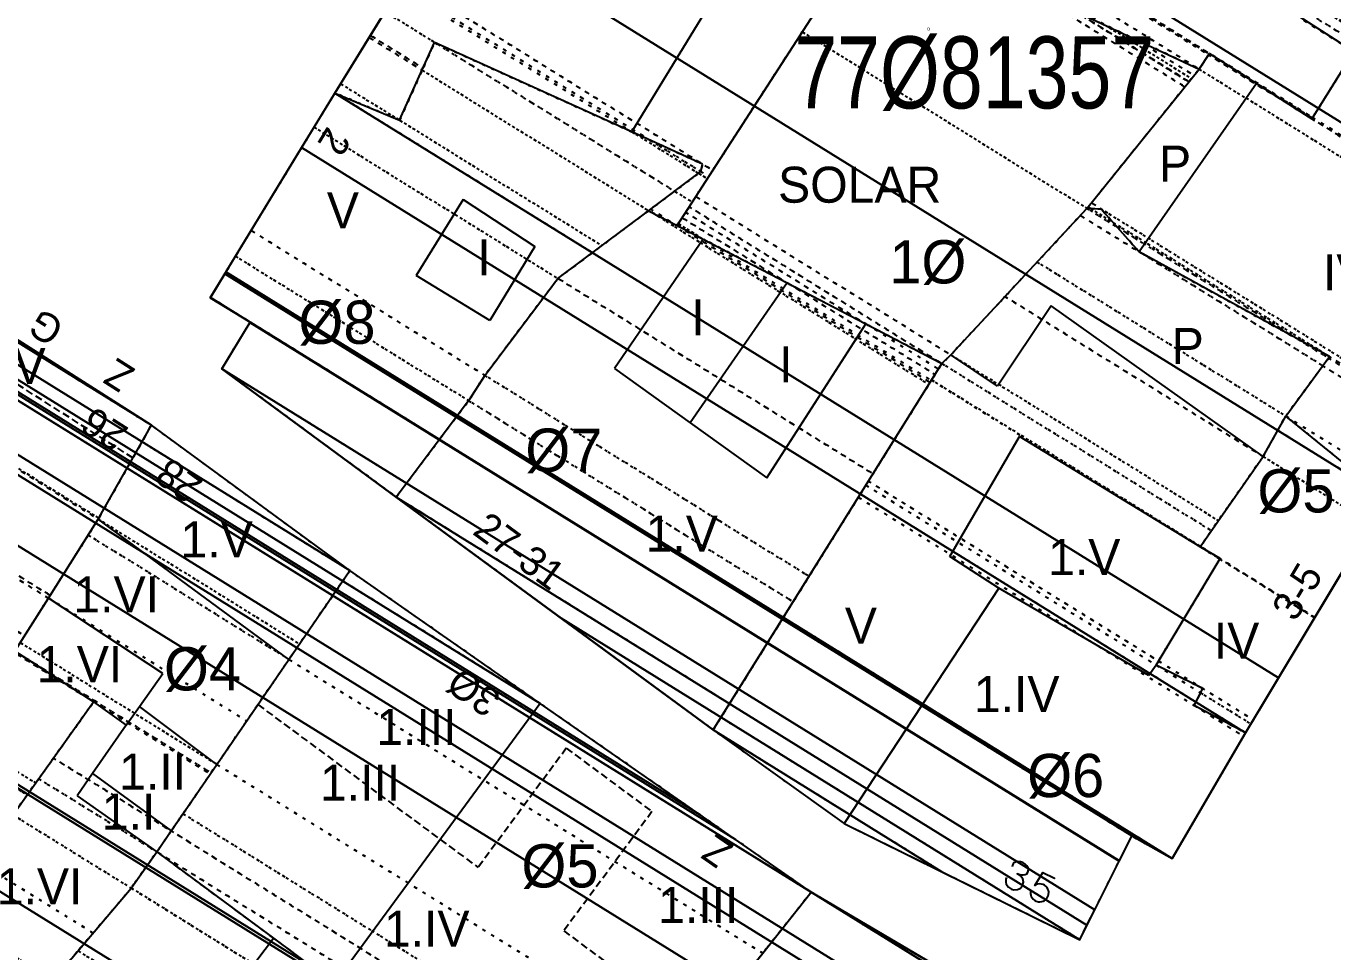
# Model space of a CAD drawing. Extents: x 676646 to 677304, y 613389 to 613969.
# Drawn here: x 677050.75 to 677096.11, y 613547.73 to 613579.86 of the extents above; entities that cross this region are included whole.
import ezdxf
from ezdxf.enums import TextEntityAlignment as Align

# ---------------------------------------------------------------- set-up
doc = ezdxf.new("R2010")
doc.units = 0
doc.header["$MEASUREMENT"] = 0
doc.linetypes.add('DOT', pattern=[0.25, 0, -0.25])
doc.linetypes.add('HIDDEN', pattern=[0.375, 0.25, -0.125])
doc.layers.get('0').update_dxf_attribs({"linetype": 'CONTINUOUS'})
for name, color, linetype in [('10', 7, 'CONTINUOUS'), ('11', 7, 'CONTINUOUS'), ('12', 7, 'CONTINUOUS'), ('13', 7, 'CONTINUOUS'), ('22', 7, 'CONTINUOUS'), ('26', 7, 'CONTINUOUS'), ('27', 7, 'CONTINUOUS'), ('34', 7, 'CONTINUOUS'), ('35', 7, 'CONTINUOUS'), ('36', 7, 'CONTINUOUS'), ('62', 7, 'CONTINUOUS'), ('CONSTRUCTION_CLASS', 7, 'CONTINUOUS')]:
    doc.layers.add(name, color=color, linetype=linetype)
doc.styles.get("Standard").update_dxf_attribs({"font": 'txt', "height": 0.2})

msp = doc.modelspace()

# ---------------------------------------------------------------- linework, layer by layer
at = {"layer": '10', "color": 215, "linetype": 'CONTINUOUS'}
for p, q in [((677061.47, 613577.54), (677070.66, 613592.48)), ((677057.14, 613570.43), (677061.47, 613577.54)), ((677055.1, 613566.01), (677046.33, 613571.59)), ((677057.14, 613570.43), (677058.53, 613569.59)), ((677057.54, 613567.97), (677058.53, 613569.59)), ((677063.6, 613563.515), (677057.54, 613567.97)), ((677061.99, 613560.96), (677055.1, 613566.01)), ((677074.6, 613555.43), (677063.6, 613563.515)), ((677097.97, 613563.49), (677093.08, 613555.33)), ((677068.597, 613556.354), (677061.99, 613560.96)), ((677078, 613549.8), (677068.597, 613556.354)), ((677074.6, 613555.43), (677079.15, 613552.18)), ((677093.08, 613555.33), (677090.53, 613550.97)), ((677079.15, 613552.18), (677087.32, 613548.15)), ((677087.32, 613548.15), (677089.13, 613551.75)), ((677090.53, 613550.97), (677089.13, 613551.75)), ((677078, 613549.8), (677084.753, 613545.815))]:
    msp.add_line(p, q, dxfattribs=at)
at = {"layer": '11', "color": 215, "linetype": 'CONTINUOUS'}
for p, q in [((677073.345, 613572.942), (677080.888, 613584.601)), ((677087.04, 613580.444), (677091.467, 613578.37)), ((677063.717, 613576.592), (677064.931, 613579.294)), ((677071.778, 613576.187), (677064.931, 613579.294)), ((677091.467, 613578.37), (677091.823, 613578.915)), ((677091.823, 613578.915), (677093.451, 613577.875)), ((677096.837, 613578.979), (677095.38, 613576.642)), ((677087.573, 613573.533), (677091.467, 613578.37)), ((677093.451, 613577.875), (677095.38, 613576.642)), ((677061.47, 613577.54), (677063.717, 613576.592)), ((677074.227, 613575.075), (677071.778, 613576.187)), ((677072.359, 613573.456), (677074.17, 613574.81)), ((677074.17, 613574.81), (677074.227, 613575.075)), ((677069.21, 613571.103), (677072.359, 613573.456)), ((677072.359, 613573.456), (677073.345, 613572.942)), ((677082.846, 613568.452), (677087.573, 613573.533)), ((677088.069, 613573.512), (677087.573, 613573.533)), ((677089.382, 613572.026), (677088.069, 613573.512)), ((677073.345, 613572.942), (677074.254, 613572.468)), ((677074.254, 613572.468), (677077.171, 613570.946)), ((677095.995, 613568.389), (677089.382, 613572.026)), ((677066.673, 613567.739), (677069.21, 613571.103)), ((677077.171, 613570.946), (677079.901, 613569.523)), ((677079.901, 613569.523), (677082.537, 613568.148)), ((677082.537, 613568.148), (677082.846, 613568.452)), ((677094.469, 613566.326), (677095.995, 613568.389)), ((677074.6, 613555.43), (677082.537, 613568.148)), ((677066.673, 613567.739), (677066.111, 613566.86)), ((677066.111, 613566.86), (677063.6, 613563.515)), ((677093.684, 613564.921), (677094.469, 613566.326)), ((677097.97, 613563.49), (677094.469, 613566.326)), ((677053.258, 613562.748), (677055.1, 613566.01)), ((677091.498, 613561.788), (677093.684, 613564.921)), ((677051.526, 613560.008), (677053.258, 613562.748)), ((677092.191, 613561.377), (677091.498, 613561.788)), ((677089.972, 613557.681), (677092.191, 613561.377)), ((677059.873, 613557.878), (677061.99, 613560.96)), ((677050.359, 613558.161), (677051.526, 613560.008)), ((677053.096, 613556.408), (677050.359, 613558.161)), ((677057.372, 613554.234), (677059.873, 613557.878)), ((677091.594, 613556.868), (677089.972, 613557.681)), ((677091.293, 613556.277), (677091.594, 613556.868)), ((677049.122, 613550.837), (677053.096, 613556.408)), ((677093.08, 613555.33), (677091.293, 613556.277)), ((677055.786, 613551.924), (677057.372, 613554.234)), ((677055.287, 613551.198), (677055.786, 613551.924)), ((677054.395, 613549.94), (677055.287, 613551.198)), ((677049.94, 613544.672), (677054.395, 613549.94)), ((677072.256, 613542.564), (677078, 613549.8))]:
    msp.add_line(p, q, dxfattribs=at)
at = {"layer": '12', "color": 15, "linetype": 'CONTINUOUS'}
for p, q in [((677071.778, 613576.187), (677078.489, 613587.189)), ((677094.279, 613580.629), (677096.837, 613578.979)), ((677093.451, 613577.875), (677089.382, 613572.026)), ((677065.926, 613573.849), (677064.291, 613571.203)), ((677065.926, 613573.849), (677068.413, 613572.21)), ((677074.254, 613572.468), (677071.173, 613567.979)), ((677068.413, 613572.21), (677066.845, 613569.641)), ((677066.845, 613569.641), (677064.291, 613571.203)), ((677077.171, 613570.946), (677073.801, 613566.091)), ((677086.329, 613570.155), (677084.471, 613567.362)), ((677093.684, 613564.921), (677086.329, 613570.155)), ((677076.462, 613564.179), (677079.901, 613569.523)), ((677084.471, 613567.362), (677082.846, 613568.452)), ((677071.173, 613567.979), (677073.801, 613566.091)), ((677073.801, 613566.091), (677076.462, 613564.179)), ((677082.808, 613561.447), (677085.231, 613565.615)), ((677091.498, 613561.788), (677085.231, 613565.615)), ((677059.873, 613557.878), (677053.258, 613562.748)), ((677084.518, 613560.353), (677082.808, 613561.447)), ((677084.518, 613560.353), (677079.15, 613552.18)), ((677089.717, 613557.321), (677084.518, 613560.353)), ((677055.493, 613557.386), (677051.526, 613560.008)), ((677089.972, 613557.681), (677089.717, 613557.321)), ((677054.685, 613556.246), (677055.493, 613557.386)), ((677053.096, 613556.408), (677054.221, 613555.592)), ((677054.221, 613555.592), (677054.685, 613556.246)), ((677057.372, 613554.234), (677054.685, 613556.246)), ((677068.597, 613556.354), (677061.456, 613546.631)), ((677054.221, 613555.592), (677053.057, 613553.917)), ((677053.057, 613553.917), (677052.523, 613553.148)), ((677053.057, 613553.917), (677055.786, 613551.924)), ((677052.523, 613553.148), (677055.287, 613551.198)), ((677055.287, 613551.198), (677059.338, 613548.199)), ((677057.78, 613546.148), (677059.338, 613548.199)), ((677059.338, 613548.199), (677061.456, 613546.631))]:
    msp.add_line(p, q, dxfattribs=at)
at = {"layer": '22', "color": 7, "linetype": 'CONTINUOUS'}
msp.add_line((677085.179, 613550.426), (677085.151, 613550.439), dxfattribs=at)
for points in [[(677084.779, 613550.307), (677084.761, 613550.254), (677084.751, 613550.198), (677084.758, 613550.142), (677084.773, 613550.082), (677084.844, 613549.977), (677084.914, 613549.924), (677084.95, 613549.907), (677085.034, 613549.882), (677085.161, 613549.89), (677085.217, 613549.915), (677085.266, 613549.944), (677085.336, 613550.032), (677085.364, 613550.141), (677085.342, 613550.257), (677085.271, 613550.363), (677085.201, 613550.415), (677085.151, 613550.439), (677085.211, 613550.419), (677085.282, 613550.401), (677085.359, 613550.398), (677085.429, 613550.416), (677085.486, 613550.441), (677085.521, 613550.494), (677085.545, 613550.579), (677085.53, 613550.639), (677085.488, 613550.712), (677085.417, 613550.783), (677085.343, 613550.828), (677085.269, 613550.856), (677085.177, 613550.866), (677085.128, 613550.855), (677085.072, 613550.83), (677085.036, 613550.812), (677085.015, 613550.787), (677084.991, 613550.738), (677084.981, 613550.682)], [(677085.63, 613549.879), (677085.616, 613549.833), (677085.613, 613549.755), (677085.62, 613549.699), (677085.638, 613549.646), (677085.666, 613549.597), (677085.705, 613549.552), (677085.762, 613549.506), (677085.804, 613549.485), (677085.889, 613549.461), (677085.942, 613549.461), (677086.009, 613549.472), (677086.051, 613549.487), (677086.1, 613549.515), (677086.159, 613549.565), (677086.187, 613549.603), (677086.222, 613549.674), (677086.236, 613549.72), (677086.243, 613549.804), (677086.232, 613549.854), (677086.214, 613549.906), (677086.186, 613549.956), (677086.154, 613549.998), (677086.097, 613550.043), (677086.048, 613550.068), (677085.984, 613550.081), (677085.917, 613550.088), (677085.861, 613550.081), (677085.808, 613550.063), (677085.759, 613550.034), (677086.042, 613550.483), (677086.444, 613550.284), (677086.458, 613550.278)]]:
    msp.add_lwpolyline(points, dxfattribs=at)
at = {"layer": '34', "color": 15, "linetype": 'HIDDEN'}
for p, q in [((677054.459, 613564.875), (677045.574, 613570.529)), ((677058.797, 613556.311), (677066.438, 613550.657)), ((677069.501, 613554.796), (677066.438, 613550.657)), ((677069.501, 613554.796), (677072.475, 613552.596)), ((677072.475, 613552.596), (677069.411, 613548.455)), ((677055.287, 613551.198), (677070.292, 613540.09)), ((677069.411, 613548.455), (677074.149, 613544.948))]:
    msp.add_line(p, q, dxfattribs=at)

# ---------------------------------------------------------------- texts
at = {"layer": '13', "color": 15, "linetype": 'CONTINUOUS'}
for s, p in [('P', (677090.631, 613575.088)), ('SOLAR', (677079.684, 613574.358)), ('V', (677061.747, 613573.466)), ('I', (677066.642, 613571.832)), ('IV', (677096.554, 613571.312)), ('I', (677074.071, 613569.751)), ('P', (677091.071, 613568.759)), ('I', (677077.118, 613568.117)), ('1.V', (677057.365, 613562.043)), ('1.V', (677073.509, 613562.247)), ('1.V', (677087.477, 613561.43)), ('1.VI', (677053.88, 613560.135)), ('V', (677079.727, 613559.052)), ('IV', (677092.765, 613558.532)), ('1.VI', (677052.603, 613557.714)), ('1.IV', (677085.133, 613556.675)), ('1.II', (677055.141, 613553.987)), ('1.III', (677062.345, 613553.602)), ('1.I', (677054.307, 613552.595)), ('1.VI', (677051.22, 613549.999))]:
    msp.add_text(s, height=1.25, dxfattribs=at).set_placement(p, align=Align.MIDDLE)
at = {"layer": '22', "color": 7, "linetype": 'CONTINUOUS'}
for s, rotation, p in [('2', 238.4032, (677061.46, 613575.84)), ('26', 147.533, (677053.464, 613565.863)), ('28', 143.7606, (677056.047, 613564.079)), ('27-31', 323.6821, (677067.879, 613561.645)), ('3-5', 59.0672, (677094.867, 613560.239)), ('3%%c', 145.121, (677066.284, 613556.739))]:
    msp.add_text(s, height=1, rotation=rotation, dxfattribs=at).set_placement(p, align=Align.MIDDLE)
at = {"layer": '26', "color": 215, "linetype": 'CONTINUOUS'}
msp.add_text('O', height=0.1, dxfattribs=at).set_placement((677082.073, 613579.759), align=Align.MIDDLE)
at = {"layer": '26', "color": 215, "linetype": 'CONTINUOUS', "width": 0.8}
msp.add_text('77%%c81357', height=2.5, dxfattribs=at).set_placement((677083.659, 613578.259), align=Align.MIDDLE)
at = {"layer": '27', "color": 215, "linetype": 'CONTINUOUS'}
for s, p in [('1%%c', (677082.049, 613571.683)), ('%%c8', (677061.541, 613569.584)), ('%%c7', (677069.416, 613565.145)), ('%%c5', (677094.826, 613563.733)), ('%%c4', (677056.874, 613557.555)), ('%%c6', (677086.833, 613553.851)), ('%%c5', (677069.281, 613550.715))]:
    msp.add_text(s, height=1.5, dxfattribs=at).set_placement(p, align=Align.MIDDLE)
at = {"layer": '35', "color": 15, "linetype": 'CONTINUOUS'}
for s, p in [('1.IV', (677049.943, 613568.061)), ('1.III', (677064.298, 613555.534)), ('1.III', (677074.081, 613549.354)), ('1.IV', (677064.656, 613548.53))]:
    msp.add_text(s, height=1.25, dxfattribs=at).set_placement(p, align=Align.MIDDLE)
at = {"layer": '36', "color": 7, "linetype": 'CONTINUOUS'}
for s, rotation, p in [('G', 147.5133, (677051.431, 613569.4)), ('Z', 147.5133, (677053.967, 613567.734)), ('Z', 145.2185, (677074.726, 613551.214))]:
    msp.add_text(s, height=1, rotation=rotation, dxfattribs=at).set_placement(p, align=Align.MIDDLE)

# ---------------------------------------------------------------- meshes
at = {"color": 7, "linetype": 'DOT'}
mesh = msp.add_polyface(dxfattribs=at)
corners = [(677063.6, 613563.515), (677057.54, 613567.97), (677063.957, 613563.991), (677057.14, 613570.43), (677058.52, 613569.574), (677065.091, 613565.501), (677057.14, 613570.43), (677058.53, 613569.59), (677065.102, 613565.515), (677057.15, 613570.446), (677066.111, 613566.86), (677058.021, 613571.876), (677066.673, 613567.739), (677058.563, 613572.767), (677069.21, 613571.103), (677060.746, 613576.351), (677070.408, 613571.998), (677061.47, 613577.54), (677070.734, 613572.242), (677063.717, 613576.592), (677072.359, 613573.456), (677064.498, 613578.33), (677073.26, 613574.13), (677064.931, 613579.294), (677074.092, 613574.752), (677071.778, 613576.187), (677074.17, 613574.81), (677072.417, 613575.897), (677074.227, 613575.075)]
mesh.append_faces([[corners[k] for k in face] for face in [(0, 0, 2, 1), (1, 2, 5, 4), (3, 6, 7, 9), (4, 5, 8, 7), (9, 8, 10, 11), (11, 10, 12, 13), (13, 12, 14, 15), (15, 14, 16, 17), (17, 16, 18, 19), (19, 18, 20, 21), (21, 20, 22, 23), (23, 22, 24, 25), (25, 24, 26, 27), (27, 26, 28, 28)]], dxfattribs={"vtx0": -1, "vtx2": -1, "color": 7})
mesh = msp.add_polyface(dxfattribs=at)
corners = [(677074.6, 613555.43), (677063.6, 613563.515), (677075.169, 613556.342), (677063.6, 613563.515), (677077.375, 613559.876), (677066.111, 613566.86), (677077.927, 613560.761), (677066.673, 613567.739), (677080.149, 613564.321), (677069.21, 613571.103), (677082.086, 613567.425), (677072.359, 613573.456), (677082.13, 613567.495), (677073.345, 613572.942), (677082.17, 613567.56), (677074.254, 613572.468), (677082.299, 613567.767), (677077.171, 613570.946), (677082.42, 613567.961), (677079.901, 613569.523), (677082.537, 613568.148)]
mesh.append_faces([[corners[k] for k in face] for face in [(0, 0, 2, 1), (3, 2, 4, 5), (5, 4, 6, 7), (7, 6, 8, 9), (9, 8, 10, 11), (11, 10, 12, 13), (13, 12, 14, 15), (15, 14, 16, 17), (17, 16, 18, 19), (19, 18, 20, 20)]], dxfattribs={"vtx0": -1, "vtx2": -1, "color": 7})
mesh = msp.add_polyface(dxfattribs=at)
corners = [(677079.15, 613552.18), (677074.6, 613555.43), (677082.535, 613550.51), (677074.6, 613555.43), (677087.32, 613548.15), (677074.873, 613555.867), (677089.13, 613551.75), (677076.998, 613559.272), (677090.53, 613550.97), (677077.037, 613559.336), (677093.011, 613555.212), (677091.293, 613556.277), (677079.638, 613563.503), (677093.08, 613555.33), (677091.355, 613556.399), (677079.711, 613563.619), (677091.519, 613556.722), (677089.972, 613557.681), (677079.901, 613563.925), (677091.594, 613556.868), (677090.056, 613557.821), (677079.988, 613564.064), (677092.183, 613561.363), (677091.498, 613561.788), (677082.175, 613567.568), (677092.191, 613561.377), (677091.507, 613561.801), (677082.184, 613567.582), (677091.89, 613562.349), (677082.537, 613568.148), (677092.131, 613562.695), (677082.846, 613568.452), (677093.684, 613564.921), (677084.727, 613570.474), (677094.469, 613566.326), (677085.843, 613571.674), (677095.76, 613568.072), (677089.382, 613572.026), (677087.346, 613573.289), (677095.956, 613568.336), (677094.886, 613568.999), (677088.629, 613572.878), (677087.573, 613573.533), (677095.995, 613568.389), (677088.477, 613573.05), (677087.707, 613573.527), (677088.069, 613573.512)]
mesh.append_faces([[corners[k] for k in face] for face in [(0, 0, 2, 1), (3, 2, 4, 5), (5, 4, 6, 7), (7, 6, 8, 9), (9, 8, 10, 12), (12, 11, 14, 15), (11, 10, 13, 13), (15, 14, 16, 18), (18, 17, 20, 21), (17, 16, 19, 19), (21, 20, 22, 24), (24, 23, 26, 27), (23, 22, 25, 25), (27, 26, 28, 29), (29, 28, 30, 31), (31, 30, 32, 33), (33, 32, 34, 35), (35, 34, 36, 38), (38, 37, 41, 42), (37, 36, 39, 40), (42, 41, 44, 45), (40, 39, 43, 43), (45, 44, 46, 46)]], dxfattribs={"vtx0": -1, "vtx2": -1, "color": 7})
at = {"layer": '62', "color": 7, "linetype": 'CONTINUOUS'}
mesh = msp.add_polyface(dxfattribs=at)
corners = [(677079.15, 613552.18), (677074.6, 613555.43), (677082.535, 613550.51), (677069.326, 613559.306), (677087.32, 613548.15), (677063.6, 613563.515), (677087.572, 613548.652), (677057.54, 613567.97), (677087.84, 613549.184), (677057.14, 613570.43), (677058.52, 613569.574), (677088.688, 613550.87), (677057.14, 613570.43), (677058.53, 613569.59), (677088.696, 613550.887), (677057.15, 613570.446), (677089.13, 613551.75), (677057.65, 613571.268), (677090.53, 613550.97), (677057.689, 613571.332), (677093.08, 613555.33), (677060.315, 613575.644), (677094.221, 613557.234), (677061.47, 613577.54), (677097.97, 613563.49), (677065.291, 613583.751), (677103.214, 613572.296), (677070.66, 613592.48), (677104.89, 613575.11), (677072.382, 613595.265), (677108.502, 613581.122), (677076.07, 613601.23), (677109.36, 613582.55), (677078.388, 613601.753), (677103.25, 613586.65), (677078.756, 613601.836), (677103.6, 613587.16), (677079.616, 613602.03), (677091.89, 613594.99), (677080.29, 613602.182), (677080.9, 613602.32)]
mesh.append_faces([[corners[k] for k in face] for face in [(0, 0, 2, 1), (1, 2, 4, 3), (3, 4, 6, 5), (5, 6, 8, 7), (7, 8, 11, 10), (9, 12, 13, 15), (10, 11, 14, 13), (15, 14, 16, 17), (17, 16, 18, 19), (19, 18, 20, 21), (21, 20, 22, 23), (23, 22, 24, 25), (25, 24, 26, 27), (27, 26, 28, 29), (29, 28, 30, 31), (31, 30, 32, 33), (33, 32, 34, 35), (35, 34, 36, 37), (37, 36, 38, 39), (39, 38, 40, 40)]], dxfattribs={"vtx0": -1, "vtx2": -1, "color": 7})
mesh = msp.add_polyface(dxfattribs=at)
corners = [(677059.36, 613513.6), (677047.978, 613522.047), (677061.242, 613513.824), (676990.77, 613558.35), (677041.145, 613527.117), (677062.37, 613513.958), (676990.767, 613558.367), (676991.24, 613558.073), (677041.023, 613527.208), (677062.39, 613513.96), (676990.733, 613558.54), (676996.05, 613555.243), (677039.78, 613528.13), (677062.481, 613514.055), (676990.7, 613558.705), (677000.66, 613552.53), (677038.025, 613529.363), (677062.569, 613514.146), (676990.67, 613558.86), (677000.72, 613552.629), (677036.382, 613530.518), (677062.651, 613514.232), (676990.67, 613558.86), (677000.743, 613552.668), (677026.74, 613536.55), (677035.735, 613530.973), (677062.683, 613514.265), (676990.694, 613558.899), (677000.8, 613552.763), (677025.6, 613537.388), (677034.16, 613532.08), (677062.761, 613514.347), (676990.752, 613558.993), (677000.985, 613553.071), (677021.906, 613540.1), (677063.016, 613514.612), (676990.942, 613559.298), (677001.063, 613553.202), (677020.34, 613541.25), (677063.123, 613514.724), (676991.022, 613559.427), (677001.53, 613553.98), (677020.797, 613542.034), (677063.766, 613515.393), (676991.5, 613560.199), (677012.51, 613547.5), (677020.937, 613542.275), (677063.963, 613515.599), (676991.647, 613560.435), (677021.08, 613542.52), (677064.164, 613515.808), (676991.796, 613560.676), (677071.265, 613523.205), (676997.08, 613569.2), (677073.105, 613525.121), (676998.44, 613571.414), (677074.63, 613526.71), (676999.567, 613573.249), (677077.545, 613529.704), (677001.703, 613576.726), (677079.331, 613531.537), (677003.011, 613578.856), (677081.745, 613534.017), (677004.78, 613581.736), (677081.821, 613534.096), (677004.836, 613581.827), (677086.855, 613539.265), (677008.524, 613587.831), (677088.35, 613540.8), (677009.619, 613589.614), (677088.248, 613541.562), (677009.93, 613590.12), (677087.973, 613543.617), (677078, 613549.8), (677012.097, 613590.661), (677087.944, 613543.837), (677084.753, 613545.815), (677075.378, 613551.627), (677012.329, 613590.718), (677087.93, 613543.94), (677074.148, 613552.485), (677012.438, 613590.746), (677068.597, 613556.354), (677012.929, 613590.868), (677061.99, 613560.96), (677013.515, 613591.015), (677055.1, 613566.01), (677014.41, 613591.238), (677046.33, 613571.59), (677014.574, 613591.279), (677039.969, 613575.567), (677014.612, 613591.288), (677033.07, 613579.88), (677014.653, 613591.298), (677025.243, 613584.78), (677014.708, 613591.312), (677022.57, 613586.453), (677014.726, 613591.316), (677016.932, 613589.983), (677014.765, 613591.326), (677014.78, 613591.33)]
mesh.append_faces([[corners[k] for k in face] for face in [(0, 0, 2, 1), (1, 2, 5, 4), (3, 3, 7, 6), (4, 5, 9, 8), (6, 7, 11, 10), (8, 9, 13, 12), (10, 11, 15, 14), (12, 13, 17, 16), (14, 15, 19, 18), (16, 17, 21, 20), (22, 19, 23, 27), (20, 21, 26, 25), (27, 23, 28, 32), (24, 24, 30, 29), (25, 26, 31, 30), (32, 28, 33, 36), (29, 31, 35, 34), (36, 33, 37, 40), (34, 35, 39, 38), (40, 37, 41, 44), (38, 39, 43, 42), (44, 41, 45, 48), (42, 43, 47, 46), (48, 45, 49, 51), (46, 47, 50, 49), (51, 50, 52, 53), (53, 52, 54, 55), (55, 54, 56, 57), (57, 56, 58, 59), (59, 58, 60, 61), (61, 60, 62, 63), (63, 62, 64, 65), (65, 64, 66, 67), (67, 66, 68, 69), (69, 68, 70, 71), (71, 70, 72, 74), (74, 73, 77, 78), (73, 72, 75, 76), (78, 77, 80, 81), (76, 75, 79, 79), (81, 80, 82, 83), (83, 82, 84, 85), (85, 84, 86, 87), (87, 86, 88, 89), (89, 88, 90, 91), (91, 90, 92, 93), (93, 92, 94, 95), (95, 94, 96, 97), (97, 96, 98, 99), (99, 98, 100, 100)]], dxfattribs={"vtx0": -1, "vtx2": -1, "color": 7})
at = {"layer": 'CONSTRUCTION_CLASS', "color": 7, "linetype": 'DOT'}
mesh = msp.add_polyface(dxfattribs=at)
corners = [(677087.04, 613580.444), (677085.802, 613581.228), (677087.148, 613580.393), (677084.198, 613582.382), (677088.201, 613579.9), (677084.198, 613582.382), (677091.467, 613578.37), (677084.417, 613582.741), (677091.792, 613578.867), (677095.38, 613576.642), (677084.726, 613583.248), (677091.809, 613578.893), (677093.451, 613577.875), (677095.397, 613576.669), (677084.742, 613583.274), (677091.823, 613578.915), (677095.41, 613576.691), (677084.756, 613583.297), (677096.837, 613578.979), (677086.16, 613585.599), (677096.994, 613579.231), (677086.315, 613585.852), (677097.178, 613579.527), (677086.497, 613586.15), (677098.069, 613579.017), (677086.515, 613586.18), (677099.397, 613580.974), (677087.746, 613588.198), (677099.63, 613581.317), (677087.962, 613588.551), (677102.545, 613585.611), (677090.663, 613592.978), (677103.25, 613586.65), (677091.316, 613594.049), (677103.6, 613587.16), (677091.638, 613594.577), (677091.89, 613594.99)]
mesh.append_faces([[corners[k] for k in face] for face in [(0, 0, 2, 1), (1, 2, 4, 3), (5, 4, 6, 7), (7, 6, 8, 10), (10, 8, 11, 14), (9, 9, 13, 12), (14, 11, 15, 17), (12, 13, 16, 15), (17, 16, 18, 19), (19, 18, 20, 21), (21, 20, 22, 23), (23, 22, 24, 25), (25, 24, 26, 27), (27, 26, 28, 29), (29, 28, 30, 31), (31, 30, 32, 33), (33, 32, 34, 35), (35, 34, 36, 36)]], dxfattribs={"vtx0": -1, "vtx2": -1, "color": 7})
mesh = msp.add_polyface(dxfattribs=at)
corners = [(677061.47, 613577.54), (677061.47, 613577.54), (677063.717, 613576.592), (677061.668, 613577.862), (677064.498, 613578.33), (677072.359, 613573.456), (677062.658, 613579.471), (677064.532, 613578.406), (677072.43, 613573.509), (677073.345, 613572.942), (677062.701, 613579.541), (677064.931, 613579.294), (677073.26, 613574.13), (677073.869, 613573.752), (677063.207, 613580.363), (677071.778, 613576.187), (677074.092, 613574.752), (677074.395, 613574.565), (677063.713, 613581.187), (677072.417, 613575.897), (677074.17, 613574.81), (677074.444, 613574.64), (677063.761, 613581.264), (677074.227, 613575.075), (677074.582, 613574.855), (677063.894, 613581.481), (677080.888, 613584.601), (677069.975, 613591.367), (677080.505, 613584.929), (677070.016, 613591.432), (677079.525, 613586.489), (677070.44, 613592.122), (677078.489, 613587.189), (677070.465, 613592.164), (677077.799, 613587.656), (677070.483, 613592.192), (677070.66, 613592.48)]
mesh.append_faces([[corners[k] for k in face] for face in [(0, 1, 2, 3), (3, 2, 4, 6), (6, 4, 7, 10), (5, 5, 9, 8), (10, 7, 11, 14), (8, 9, 13, 12), (14, 11, 15, 18), (12, 13, 17, 16), (18, 15, 19, 22), (16, 17, 21, 20), (22, 19, 23, 25), (20, 21, 24, 23), (25, 24, 26, 27), (27, 26, 28, 29), (29, 28, 30, 31), (31, 30, 32, 33), (33, 32, 34, 35), (35, 34, 36, 36)]], dxfattribs={"vtx0": -1, "vtx2": -1, "color": 7})
mesh = msp.add_polyface(dxfattribs=at)
corners = [(677073.345, 613572.942), (677073.345, 613572.942), (677074.254, 613572.468), (677073.386, 613573.006), (677077.171, 613570.946), (677073.519, 613573.21), (677079.901, 613569.523), (677073.643, 613573.403), (677082.537, 613568.148), (677073.763, 613573.588), (677082.846, 613568.452), (677073.992, 613573.942), (677087.573, 613573.533), (677077.691, 613579.66), (677090.971, 613577.754), (677084.008, 613582.071), (677080.613, 613584.176), (677091.107, 613577.923), (677087.04, 613580.444), (677084.12, 613582.254), (677082.683, 613583.145), (677080.73, 613584.356), (677091.116, 613577.934), (677087.148, 613580.393), (677085.802, 613581.228), (677084.127, 613582.266), (677082.597, 613583.215), (677080.737, 613584.368), (677091.201, 613578.04), (677088.201, 613579.9), (677084.198, 613582.382), (677081.762, 613583.893), (677080.811, 613584.482), (677091.291, 613578.151), (677089.302, 613579.384), (677080.888, 613584.601), (677091.467, 613578.37)]
mesh.append_faces([[corners[k] for k in face] for face in [(0, 1, 2, 3), (3, 2, 4, 5), (5, 4, 6, 7), (7, 6, 8, 9), (9, 8, 10, 11), (11, 10, 12, 13), (13, 12, 14, 16), (16, 15, 20, 21), (15, 14, 17, 19), (21, 20, 26, 27), (19, 18, 24, 25), (18, 17, 22, 23), (27, 26, 31, 32), (25, 24, 30, 30), (23, 22, 28, 29), (32, 31, 35, 35), (29, 28, 33, 34), (34, 33, 36, 36)]], dxfattribs={"vtx0": -1, "vtx2": -1, "color": 7})
mesh = msp.add_polyface(dxfattribs=at)
corners = [(677097.97, 613563.49), (677094.469, 613566.326), (677098.259, 613563.976), (677089.382, 613572.026), (677095.76, 613568.072), (677099.367, 613565.835), (677087.573, 613573.533), (677088.629, 613572.878), (677094.886, 613568.999), (677095.956, 613568.336), (677099.534, 613566.117), (677087.573, 613573.533), (677087.707, 613573.527), (677088.477, 613573.05), (677095.995, 613568.389), (677099.568, 613566.174), (677087.615, 613573.585), (677088.069, 613573.512), (677099.659, 613566.326), (677087.727, 613573.724), (677102.688, 613571.413), (677091.467, 613578.37), (677102.992, 613571.923), (677095.38, 613576.642), (677091.792, 613578.867), (677103.008, 613571.95), (677095.397, 613576.669), (677093.451, 613577.875), (677091.809, 613578.893), (677103.021, 613571.972), (677095.41, 613576.691), (677091.823, 613578.915), (677104.401, 613574.289), (677096.837, 613578.979), (677104.731, 613574.844), (677097.178, 613579.527), (677104.75, 613574.875), (677098.069, 613579.017), (677104.868, 613575.073), (677103.823, 613575.721), (677104.89, 613575.11)]
mesh.append_faces([[corners[k] for k in face] for face in [(0, 0, 2, 1), (1, 2, 5, 4), (3, 3, 8, 7), (4, 5, 10, 9), (6, 11, 12, 16), (7, 8, 14, 13), (9, 10, 15, 14), (16, 12, 17, 19), (13, 15, 18, 17), (19, 18, 20, 21), (21, 20, 22, 24), (24, 23, 27, 28), (23, 22, 25, 26), (28, 27, 31, 31), (26, 25, 29, 30), (30, 29, 32, 33), (33, 32, 34, 35), (35, 34, 36, 37), (37, 36, 38, 39), (39, 38, 40, 40)]], dxfattribs={"vtx0": -1, "vtx2": -1, "color": 7})
mesh = msp.add_polyface(dxfattribs=at)
corners = [(677041.534, 613541.078), (677040.234, 613542.277), (677041.768, 613541.326), (677038.543, 613543.539), (677041.895, 613541.461), (677038.918, 613544.299), (677042.486, 613542.087), (677038.963, 613544.356), (677042.537, 613542.14), (677040.025, 613545.679), (677043.718, 613543.39), (677032.496, 613550.615), (677040.169, 613545.858), (677043.852, 613543.574), (677032.496, 613550.615), (677034.821, 613549.451), (677040.317, 613546.043), (677043.991, 613543.766), (677032.618, 613550.817), (677040.407, 613546.155), (677044.074, 613543.881), (677032.692, 613550.938), (677046.508, 613547.235), (677034.837, 613554.471), (677047.872, 613549.115), (677036.04, 613556.451), (677048.354, 613549.78), (677036.465, 613557.151), (677049.122, 613550.837), (677037.166, 613558.25), (677049.351, 613551.158), (677037.378, 613558.582), (677050.791, 613553.177), (677038.708, 613560.669), (677051.087, 613553.592), (677038.988, 613561.093), (677053.096, 613556.408), (677040.892, 613563.975), (677050.359, 613558.161), (677040.918, 613564.014), (677050.699, 613558.699), (677041.269, 613564.545), (677051.526, 613560.008), (677042.197, 613565.792), (677051.586, 613560.103), (677042.264, 613565.883), (677053.258, 613562.748), (677044.084, 613568.436), (677053.275, 613562.779), (677044.104, 613568.465), (677055.1, 613566.01), (677046.26, 613571.491), (677046.33, 613571.59)]
mesh.append_faces([[corners[k] for k in face] for face in [(0, 0, 2, 1), (1, 2, 4, 3), (3, 4, 6, 5), (5, 6, 8, 7), (7, 8, 10, 9), (9, 10, 13, 12), (11, 14, 15, 18), (12, 13, 17, 16), (18, 15, 19, 21), (16, 17, 20, 19), (21, 20, 22, 23), (23, 22, 24, 25), (25, 24, 26, 27), (27, 26, 28, 29), (29, 28, 30, 31), (31, 30, 32, 33), (33, 32, 34, 35), (35, 34, 36, 37), (37, 36, 38, 39), (39, 38, 40, 41), (41, 40, 42, 43), (43, 42, 44, 45), (45, 44, 46, 47), (47, 46, 48, 49), (49, 48, 50, 51), (51, 50, 52, 52)]], dxfattribs={"vtx0": -1, "vtx2": -1, "color": 7})
mesh = msp.add_polyface(dxfattribs=at)
corners = [(677091.293, 613556.277), (677091.355, 613556.399), (677093.08, 613555.33), (677089.972, 613557.681), (677091.519, 613556.722), (677093.265, 613555.639), (677089.972, 613557.681), (677091.594, 613556.868), (677093.349, 613555.78), (677090.056, 613557.821), (677095.473, 613559.323), (677091.498, 613561.788), (677092.183, 613561.363), (677095.481, 613559.337), (677091.507, 613561.801), (677092.191, 613561.377), (677097.434, 613562.596), (677093.684, 613564.921), (677097.97, 613563.49), (677094.193, 613565.832), (677094.469, 613566.326)]
mesh.append_faces([[corners[k] for k in face] for face in [(0, 0, 2, 1), (1, 2, 5, 4), (3, 6, 7, 9), (4, 5, 8, 7), (9, 8, 10, 12), (11, 11, 15, 14), (12, 10, 13, 15), (14, 13, 16, 17), (17, 16, 18, 19), (19, 18, 20, 20)]], dxfattribs={"vtx0": -1, "vtx2": -1, "color": 7})
mesh = msp.add_polyface(dxfattribs=at)
corners = [(677049.94, 613544.672), (677048.729, 613545.577), (677050.026, 613544.773), (677046.508, 613547.235), (677050.181, 613544.957), (677046.508, 613547.235), (677051.694, 613546.746), (677047.872, 613549.115), (677053.079, 613548.384), (677049.122, 613550.837), (677054.395, 613549.94), (677050.295, 613552.482), (677055.287, 613551.198), (677051.191, 613553.738), (677055.786, 613551.924), (677051.703, 613554.455), (677057.142, 613553.899), (677053.096, 613556.408), (677057.169, 613553.939), (677050.359, 613558.161), (677057.372, 613554.234), (677050.55, 613558.464), (677058.407, 613555.742), (677051.526, 613560.008), (677059.873, 613557.878), (677052.909, 613562.196), (677060.243, 613558.417), (677053.258, 613562.748), (677061.99, 613560.96), (677054.775, 613565.434), (677055.1, 613566.01)]
mesh.append_faces([[corners[k] for k in face] for face in [(0, 0, 2, 1), (1, 2, 4, 3), (5, 4, 6, 7), (7, 6, 8, 9), (9, 8, 10, 11), (11, 10, 12, 13), (13, 12, 14, 15), (15, 14, 16, 17), (17, 16, 18, 19), (19, 18, 20, 21), (21, 20, 22, 23), (23, 22, 24, 25), (25, 24, 26, 27), (27, 26, 28, 29), (29, 28, 30, 30)]], dxfattribs={"vtx0": -1, "vtx2": -1, "color": 7})
mesh = msp.add_polyface(dxfattribs=at)
corners = [(677054.214, 613540.975), (677050.988, 613543.765), (677054.594, 613541.53), (677065.016, 613535.068), (677049.94, 613544.672), (677054.718, 613541.71), (677064.07, 613535.911), (677065.179, 613535.223), (677049.94, 613544.672), (677054.999, 613542.121), (677061.912, 613537.835), (677065.552, 613535.578), (677050.265, 613545.056), (677055.069, 613542.222), (677061.379, 613538.31), (677065.644, 613535.666), (677050.345, 613545.151), (677055.166, 613542.365), (677060.503, 613539.056), (677065.773, 613535.788), (677050.458, 613545.284), (677055.514, 613542.872), (677066.233, 613536.226), (677050.859, 613545.758), (677068.177, 613538.076), (677052.554, 613547.763), (677070.288, 613540.086), (677054.395, 613549.94), (677070.292, 613540.09), (677054.398, 613549.944), (677071.252, 613541.3), (677055.287, 613551.198), (677071.803, 613541.993), (677055.786, 613551.924), (677072.256, 613542.564), (677056.196, 613552.521), (677073.555, 613544.2), (677057.372, 613554.234), (677076.318, 613547.682), (677059.873, 613557.878), (677078, 613549.8), (677061.396, 613560.095), (677068.597, 613556.354), (677061.744, 613560.603), (677061.99, 613560.96)]
mesh.append_faces([[corners[k] for k in face] for face in [(0, 0, 2, 1), (1, 2, 5, 4), (3, 3, 7, 6), (8, 5, 9, 12), (6, 7, 11, 10), (12, 9, 13, 16), (10, 11, 15, 14), (16, 13, 17, 20), (14, 15, 19, 18), (20, 17, 21, 23), (18, 19, 22, 21), (23, 22, 24, 25), (25, 24, 26, 27), (27, 26, 28, 29), (29, 28, 30, 31), (31, 30, 32, 33), (33, 32, 34, 35), (35, 34, 36, 37), (37, 36, 38, 39), (39, 38, 40, 41), (41, 40, 42, 43), (43, 42, 44, 44)]], dxfattribs={"vtx0": -1, "vtx2": -1, "color": 7})
mesh = msp.add_polyface(dxfattribs=at)
corners = [(677074.63, 613526.71), (677071.367, 613529.913), (677075.346, 613527.446), (677070.482, 613530.775), (677075.537, 613527.641), (677068.834, 613532.38), (677075.891, 613528.005), (677065.552, 613535.578), (677076.597, 613528.73), (677065.552, 613535.578), (677079.102, 613531.303), (677068.177, 613538.076), (677081.121, 613533.376), (677070.292, 613540.09), (677081.745, 613534.017), (677070.839, 613540.779), (677083.362, 613535.678), (677072.256, 613542.564), (677088.35, 613540.8), (677076.626, 613548.069), (677087.973, 613543.617), (677078, 613549.8), (677087.944, 613543.837), (677084.753, 613545.815), (677087.93, 613543.94)]
mesh.append_faces([[corners[k] for k in face] for face in [(0, 0, 2, 1), (1, 2, 4, 3), (3, 4, 6, 5), (5, 6, 8, 7), (9, 8, 10, 11), (11, 10, 12, 13), (13, 12, 14, 15), (15, 14, 16, 17), (17, 16, 18, 19), (19, 18, 20, 21), (21, 20, 22, 23), (23, 22, 24, 24)]], dxfattribs={"vtx0": -1, "vtx2": -1, "color": 7})

doc.saveas('drawing.dxf')
